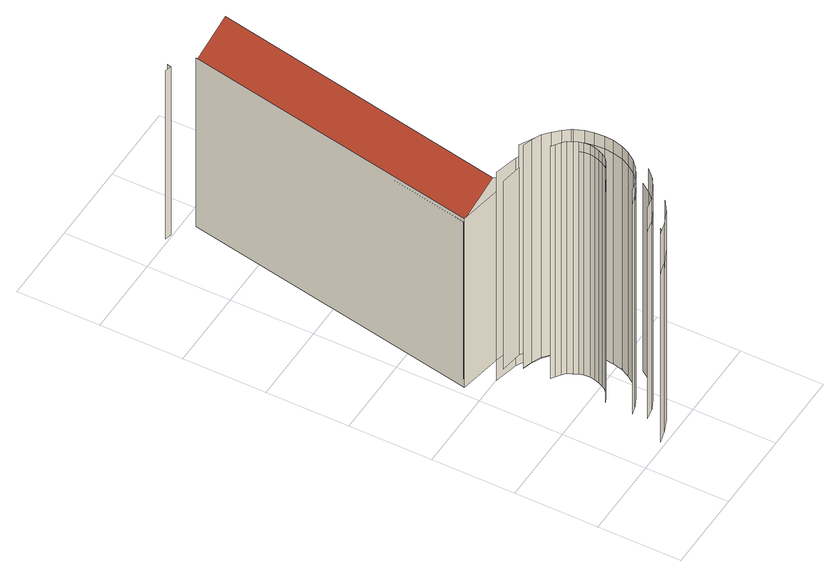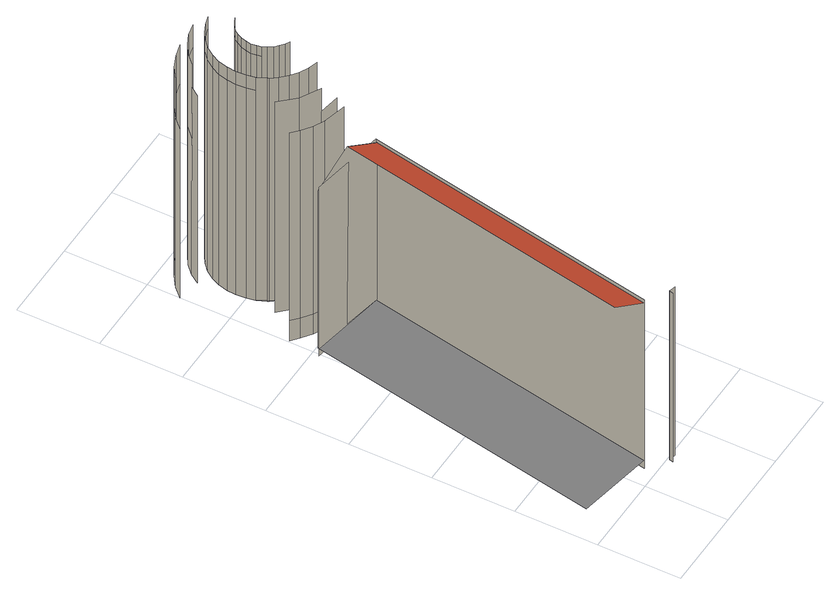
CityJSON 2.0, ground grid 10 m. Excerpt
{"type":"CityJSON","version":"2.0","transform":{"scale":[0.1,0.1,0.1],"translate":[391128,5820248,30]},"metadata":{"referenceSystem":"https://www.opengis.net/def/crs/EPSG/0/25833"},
"CityObjects":{
"building1":{"type":"Building","attributes":{"description":"92000182_MBO_bodemuseum","name":"Bodemuseum","function":"1134","roofType":"1130","measuredHeight":44.83},"address":[{"locality":"Berlin","thoroughfareNumber":"3","thoroughfareName":"Am Kupfergraben"}],"geometry":[{"type":"MultiSurface","lod":"2","boundaries":[[[0,1,2,3]],[[4,5,6,7]],[[8,9,10,11]],[[12,13,7,6]],[[14,15,16,17]],[[18,19,20,21]],[[22,23,24,25]],[[26,27,25,24]],[[9,28,29,10]],[[5,30,31,6]],[[23,32,33,24]],[[34,18,21,35]],[[36,26,24,33]],[[1,37,38,2]],[[39,12,6,31]],[[40,14,17,41]],[[32,42,43,33]],[[44,36,33,43]],[[28,45,46,29]],[[42,47,48,43]],[[49,34,35,50]],[[51,44,43,48]],[[52,53,54,55]],[[30,56,57,31]],[[58,59,55,54]],[[47,60,61,48]],[[62,51,48,61]],[[63,39,31,57]],[[37,64,65,38]],[[53,66,67,54]],[[68,58,54,67]],[[60,69,70,61]],[[45,71,72,46]],[[73,62,61,70]],[[74,40,41,75]],[[66,76,77,67]],[[78,68,67,77]],[[79,49,50,80]],[[69,81,82,70]],[[83,73,70,82]],[[76,84,85,77]],[[86,78,77,85]],[[81,87,88,82]],[[89,83,82,88]],[[84,90,91,85]],[[92,86,85,91]],[[87,92,91,88]],[[93,94,95,96]],[[90,89,88,91]],[[56,97,98,57]],[[99,100,101,102]],[[71,103,104,72]],[[105,63,57,98]],[[106,107,108,109]],[[110,79,80,111]],[[64,112,113,65]],[[94,114,115,95]],[[116,99,102,117]],[[118,119,120,121]],[[103,122,123,104]],[[97,124,125,98]],[[126,110,111,127]],[[128,129,130,131]],[[132,133,134,135]],[[114,136,137,115]],[[138,116,117,139]],[[122,140,141,123]],[[142,126,127,143]],[[144,145,146,109]],[[136,147,148,137]],[[149,138,139,150]],[[151,106,109,146]],[[140,152,153,141]],[[154,142,143,155]],[[147,156,157,148]],[[158,149,150,159]],[[152,160,161,153]],[[156,162,163,157]],[[164,158,159,165]],[[166,154,155,167]],[[162,168,169,163]],[[119,170,171,120]],[[172,164,165,173]],[[160,172,173,161]],[[168,166,167,169]],[[174,175,176,177,178]],[[179,128,131,180]],[[145,181,182,146]],[[183,151,146,182]],[[170,184,185,171]],[[186,179,180,187]],[[184,188,189,185]],[[190,186,187,191]],[[192,193,178,177]],[[194,132,135,195]],[[196,176,175,197]],[[198,199,200,201]],[[199,202,203,200]]],"semantics":{"surfaces":[{"type":"WallSurface"},{"type":"GroundSurface"},{"type":"RoofSurface"}],"values":[0,0,0,0,0,0,0,0,0,0,0,0,0,0,0,0,0,0,0,0,0,0,0,0,0,0,0,0,0,0,0,0,0,0,0,0,0,0,0,0,0,0,0,0,0,0,0,0,0,0,0,0,0,0,0,0,0,0,0,0,0,0,0,0,0,0,0,0,0,0,0,0,0,0,0,0,0,0,0,0,0,0,0,0,0,0,0,0,0,0,0,0,0,1,0,2,0,0]}}]}
},
"vertices":[
[42,6,255],[58,10,255],[58,10,6],[42,6,6],[39,20,313],[54,23,313],[54,23,36],[39,20,36],[37,37,347],[48,40,347],[48,40,36],[37,37,36],[54,23,347],[39,20,347],[58,10,313],[42,6,313],[42,6,36],[58,10,36],[48,40,366],[37,37,366],[37,37,37],[48,40,37],[37,69,366],[43,72,366],[43,72,37],[37,69,37],[43,72,380],[37,69,380],[59,45,347],[59,45,36],[67,29,313],[67,29,36],[48,75,366],[48,75,37],[59,45,366],[59,45,37],[48,75,380],[74,17,255],[74,17,6],[67,29,347],[74,17,313],[74,17,36],[53,79,366],[53,79,37],[53,79,380],[68,51,347],[68,51,36],[56,84,366],[56,84,37],[68,51,366],[68,51,37],[56,84,380],[39,137,380],[44,134,380],[44,134,37],[39,137,37],[79,37,313],[79,37,36],[44,134,366],[39,137,366],[59,90,366],[59,90,37],[59,90,380],[79,37,347],[88,27,255],[88,27,6],[49,130,380],[49,130,37],[49,130,366],[61,96,366],[61,96,37],[77,59,347],[77,59,36],[61,96,380],[88,27,313],[88,27,36],[54,126,380],[54,126,37],[54,126,366],[77,59,366],[77,59,37],[62,102,366],[62,102,37],[62,102,380],[57,120,380],[57,120,37],[57,120,366],[61,109,366],[61,109,37],[61,109,380],[60,115,380],[60,115,37],[60,115,366],[39,169,366],[50,166,366],[50,166,37],[39,169,37],[90,48,313],[90,47,36],[50,166,347],[39,169,347],[39,169,36],[50,166,36],[84,69,347],[84,69,36],[90,48,347],[54,183,313],[28,187,313],[28,187,36],[54,183,36],[84,69,366],[84,69,37],[100,39,255],[100,39,6],[61,161,366],[61,161,37],[61,161,347],[61,161,36],[36,200,313],[64,193,313],[64,193,36],[36,200,36],[89,79,347],[89,79,36],[98,59,313],[98,59,36],[89,79,366],[89,79,37],[64,193,255],[36,200,255],[36,200,6],[64,193,6],[10,224,255],[102,208,255],[102,208,6],[10,224,6],[70,154,366],[70,154,37],[70,154,347],[70,154,36],[92,91,347],[92,91,36],[92,91,366],[92,91,37],[54,183,347],[77,170,347],[77,170,36],[78,146,366],[78,146,37],[78,146,347],[78,146,36],[77,170,313],[93,102,347],[93,102,36],[93,102,366],[93,102,37],[84,138,366],[84,138,37],[84,138,347],[84,138,36],[92,114,347],[92,114,36],[85,136,366],[85,136,37],[85,136,347],[85,136,36],[92,114,366],[92,114,37],[90,125,366],[90,125,37],[77,187,313],[77,187,36],[90,125,347],[90,125,36],[103,207,250],[56,216,280],[10,225,250],[10,225,18],[103,207,18],[77,187,255],[77,187,6],[95,151,347],[95,151,36],[95,151,313],[89,178,313],[89,178,36],[89,178,255],[89,178,6],[98,170,313],[98,170,36],[98,170,255],[98,170,6],[77,586,18],[170,569,18],[77,586,255],[77,586,6],[77,586,250],[124,577,280],[45,604,255],[53,602,255],[53,602,6],[45,604,6],[54,607,255],[54,607,6]
]}
